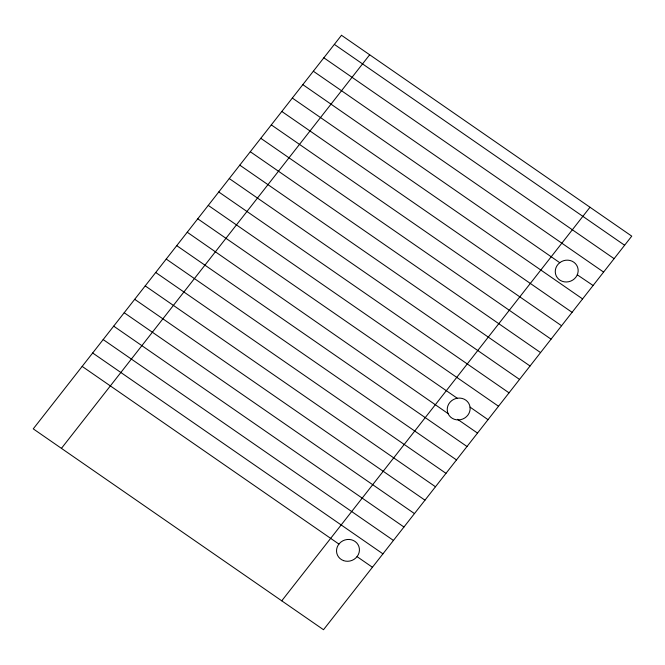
<?xml version="1.0" encoding="UTF-8"?>
<svg xmlns="http://www.w3.org/2000/svg" width="665" height="665" viewBox="0 0 665 665"><rect width="100%" height="100%" fill="white"/><g stroke="black" fill="none" stroke-linecap="round" stroke-linejoin="round"><path stroke-width="1" d="M61.438 448.368L369.674 54.788M281.752 600.819L589.988 207.247M577.287 274.811L593.097 285.501M334.354 44.389L624.618 245.244M323.847 57.805L614.111 258.668M313.34 71.222L603.604 272.085M292.326 98.054L582.59 298.918M281.819 111.471L572.083 312.334M271.303 124.887L561.568 325.75M260.796 138.303L551.061 339.167M250.289 151.728L540.554 352.583M239.782 165.144L530.047 366.008M229.275 178.561L519.54 379.424M218.768 191.977L509.033 392.84M208.261 205.394L498.526 406.257M197.754 218.81L457.229 398.235M457.603 419.316L477.503 433.09M176.732 245.643L466.996 446.506M166.225 259.067L456.489 459.922M155.718 272.484L445.982 473.347M145.211 285.9L435.475 486.763M134.704 299.317L424.968 500.18M124.197 312.733L414.461 513.596M113.69 326.149L403.954 527.013M103.175 339.566L393.439 540.429M92.668 352.982L382.932 553.845M82.161 366.407L338.917 544.078M357.055 556.63L372.425 567.262M302.833 84.638L559.764 262.692A11.563 10.823 -21.9 0 1 578.076 269.184A11.563 10.823 -21.9 0 1 562.291 281.328A11.563 10.823 -21.9 0 1 559.764 262.692M187.239 232.226L448.085 413.605M470.055 407.113A11.563 10.823 -21.9 0 1 454.27 419.266A11.563 10.823 -21.9 0 1 451.743 400.621A11.563 10.823 -21.9 0 1 470.055 407.113L488.019 419.673M341.486 35.278L33.25 428.858L323.514 629.722L631.75 236.142L341.486 35.278M343.564 560.62A11.563 10.823 -21.9 0 0 359.349 548.467A11.563 10.823 -21.9 0 0 341.037 541.975A11.563 10.823 -21.9 0 0 343.564 560.62"/></g></svg>
